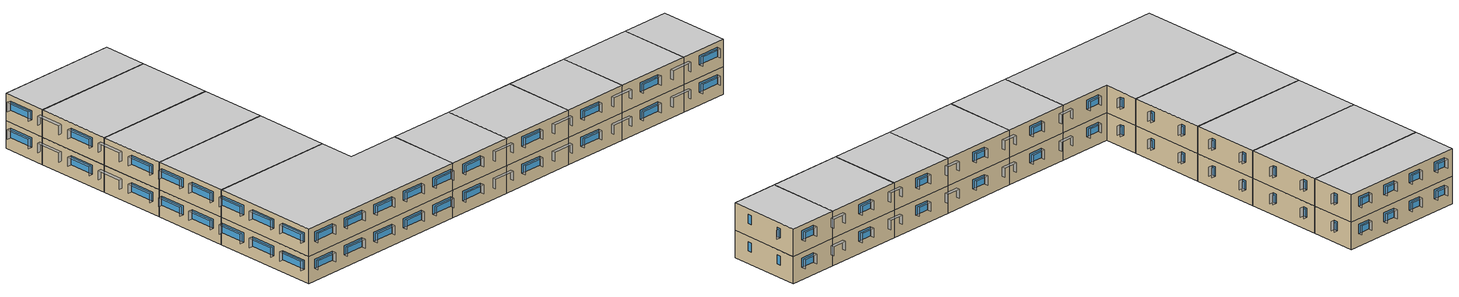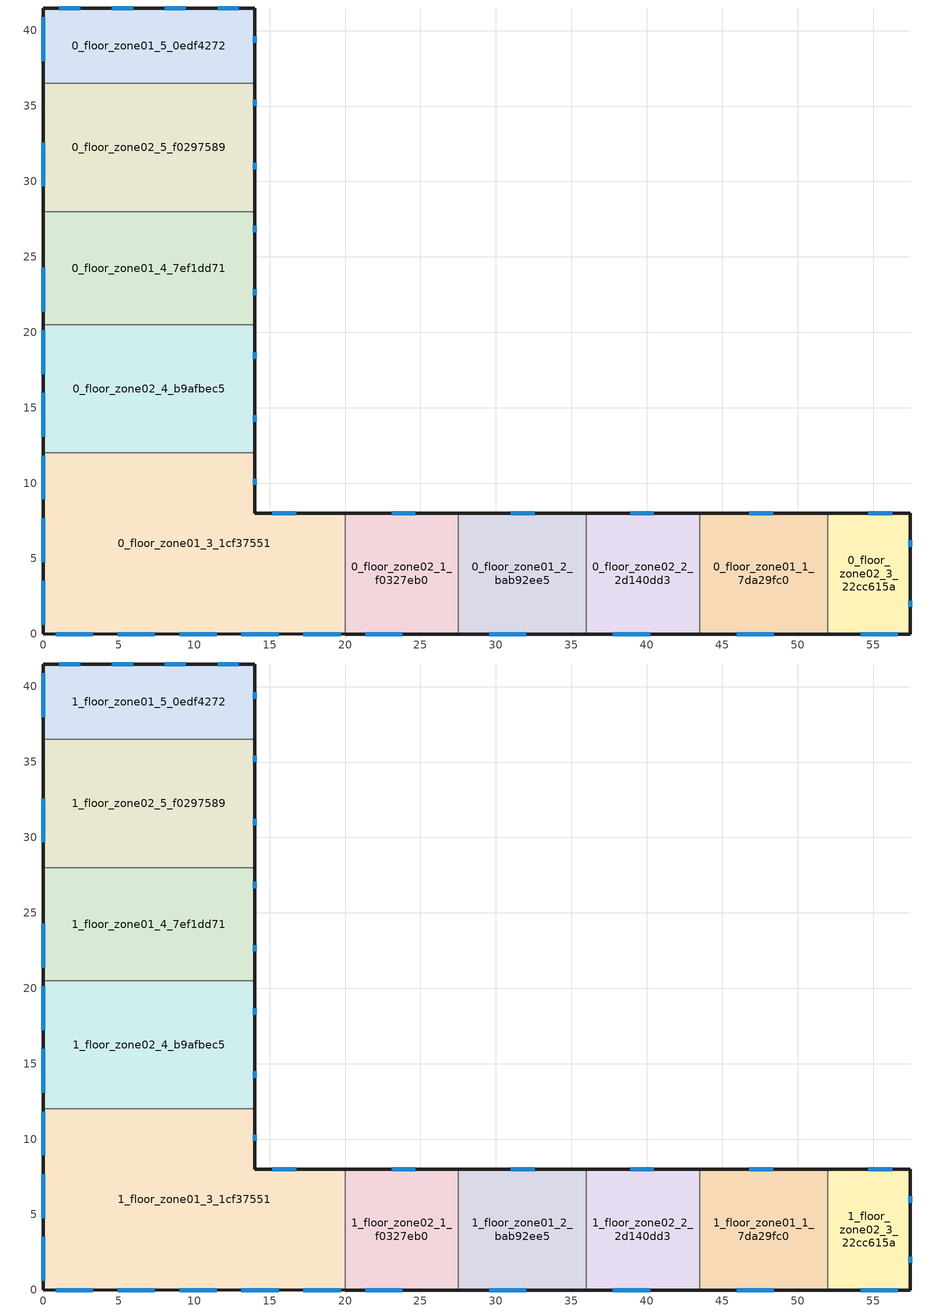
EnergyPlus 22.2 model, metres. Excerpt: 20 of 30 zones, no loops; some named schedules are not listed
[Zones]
0_floor_zone01_1_7da29fc0
 floor ground (Floor): 52,8 52,0 43.5,0 43.5,8 z0
 wall outside (Ext_Wall): 52,8 43.5,8 / 43.5,0 52,0 z0:3
 wall to 0_floor_zone02_3_22cc615a (Generic Interior Wall): 52,0 52,8 z0:3
 wall to 0_floor_zone02_2_2d140dd3 (Generic Interior Wall): 43.5,8 43.5,0 z0:3
 window (Windows): 48.37,8 46.79,8 / 45.97,0 48.43,0 z1.4:2.4
0_floor_zone01_2_bab92ee5
 floor ground (Floor): 36,8 36,0 27.5,0 27.5,8 z0
 wall outside (Ext_Wall): 36,8 27.5,8 / 27.5,0 36,0 z0:3
 wall to 0_floor_zone02_2_2d140dd3 (Generic Interior Wall): 36,0 36,8 z0:3
 wall to 0_floor_zone02_1_f0327eb0 (Generic Interior Wall): 27.5,8 27.5,0 z0:3
 window (Windows): 32.57,8 30.99,8 / 29.55,0 32.01,0 z1.4:2.4
0_floor_zone01_3_1cf37551
 floor ground (Floor): 20,8 20,0 0,0 0,12 14,12 14,8 z0
 wall outside (Ext_Wall): 20,8 14,8 14,12 / 0,12 0,0 20,0 z0:3
 wall to 0_floor_zone02_4_b9afbec5 (Generic Interior Wall): 14,12 0,12 z0:3
 wall to 0_floor_zone02_1_f0327eb0 (Generic Interior Wall): 20,0 20,8 z0:3
 window (Windows): 16.77,8 15.19,8 / 14,9.88 14,10.3 / 0,3.53 0,0.62 / 0,7.68 0,4.77 / 0,11.83 0,8.92 / 17.24,0 19.7,0 / 13.13,0 15.6,0 / 9.03,0 11.49,0 / 4.93,0 7.39,0 / 0.82,0 3.28,0 z1.4:2.4
0_floor_zone01_4_7ef1dd71
 floor ground (Floor): 14,28 14,20.5 0,20.5 0,28 z0
 wall outside (Ext_Wall): 14,20.5 14,28 / 0,28 0,20.5 z0:3
 wall to 0_floor_zone02_5_f0297589 (Generic Interior Wall): 14,28 0,28 z0:3
 wall to 0_floor_zone02_4_b9afbec5 (Generic Interior Wall): 0,20.5 14,20.5 z0:3
 window (Windows): 14,26.63 14,27.05 / 14,22.45 14,22.86 / 0,24.28 0,21.37 z1.4:2.4
0_floor_zone01_5_0edf4272
 floor ground (Floor): 14,41.5 14,36.5 0,36.5 0,41.5 z0
 wall outside (Ext_Wall): 14,36.5 14,41.5 0,41.5 0,36.5 z0:3
 wall to 0_floor_zone02_5_f0297589 (Generic Interior Wall): 0,36.5 14,36.5 z0:3
 window (Windows): 14,39.19 14,39.61 / 2.45,41.5 1.05,41.5 / 5.95,41.5 4.55,41.5 / 9.45,41.5 8.05,41.5 / 12.95,41.5 11.55,41.5 / 0,40.87 0,37.97 z1.4:2.4
0_floor_zone02_1_f0327eb0
 floor ground (Floor): 27.5,8 27.5,0 20,0 20,8 z0
 wall outside (Ext_Wall): 27.5,8 20,8 / 20,0 27.5,0 z0:3
 window (Windows): 24.67,8 23.09,8 / 21.34,0 23.8,0 z1.4:2.4
0_floor_zone02_2_2d140dd3
 floor ground (Floor): 43.5,8 43.5,0 36,0 36,8 z0
 wall outside (Ext_Wall): 43.5,8 36,8 / 36,0 43.5,0 z0:3
 window (Windows): 40.47,8 38.89,8 / 37.76,0 40.22,0 z1.4:2.4
0_floor_zone02_3_22cc615a
 floor ground (Floor): 57.46,8 57.46,0 52,0 52,8 z0
 wall outside (Ext_Wall): 52,0 57.46,0 57.46,8 52,8 z0:3
 window (Windows): 54.18,0 56.64,0 / 57.46,5.8 57.46,6.2 / 57.46,1.8 57.46,2.2 / 56.27,8 54.69,8 z1.4:2.4
0_floor_zone02_4_b9afbec5
 floor ground (Floor): 14,20.5 14,12 0,12 0,20.5 z0
 wall outside (Ext_Wall): 0,20.5 0,12 / 14,12 14,20.5 z0:3
 window (Windows): 0,15.98 0,13.07 / 0,20.13 0,17.22 / 14,18.26 14,18.68 / 14,14.07 14,14.49 z1.4:2.4
0_floor_zone02_5_f0297589
 floor ground (Floor): 14,36.5 14,28 0,28 0,36.5 z0
 wall outside (Ext_Wall): 0,36.5 0,28 / 14,28 14,36.5 z0:3
 window (Windows): 0,32.58 0,29.67 / 14,35.01 14,35.43 / 14,30.82 14,31.24 z1.4:2.4
1_floor_zone01_1_7da29fc0
 floor to 0_floor_zone01_1_7da29fc0 (Generic Interior Floor): 52,8 52,0 43.5,0 43.5,8 z3
 wall outside (Ext_Wall): 52,8 43.5,8 / 43.5,0 52,0 z3:6
 wall to 1_floor_zone02_3_22cc615a (Generic Interior Wall): 52,0 52,8 z3:6
 wall to 1_floor_zone02_2_2d140dd3 (Generic Interior Wall): 43.5,8 43.5,0 z3:6
 window (Windows): 48.37,8 46.79,8 / 45.97,0 48.43,0 z4.4:5.4
 ceiling to 2_floor_zone01_1_7da29fc0 (Generic Interior Ceiling): 43.5,8 43.5,0 52,0 52,8 z6
1_floor_zone01_2_bab92ee5
 floor to 0_floor_zone01_2_bab92ee5 (Generic Interior Floor): 36,8 36,0 27.5,0 27.5,8 z3
 wall outside (Ext_Wall): 36,8 27.5,8 / 27.5,0 36,0 z3:6
 wall to 1_floor_zone02_2_2d140dd3 (Generic Interior Wall): 36,0 36,8 z3:6
 wall to 1_floor_zone02_1_f0327eb0 (Generic Interior Wall): 27.5,8 27.5,0 z3:6
 window (Windows): 32.57,8 30.99,8 / 29.55,0 32.01,0 z4.4:5.4
 ceiling to 2_floor_zone01_2_bab92ee5 (Generic Interior Ceiling): 27.5,8 27.5,0 36,0 36,8 z6
1_floor_zone01_3_1cf37551
 floor to 0_floor_zone01_3_1cf37551 (Generic Interior Floor): 20,8 20,0 0,0 0,12 14,12 14,8 z3
 wall outside (Ext_Wall): 20,8 14,8 14,12 / 0,12 0,0 20,0 z3:6
 wall to 1_floor_zone02_4_b9afbec5 (Generic Interior Wall): 14,12 0,12 z3:6
 wall to 1_floor_zone02_1_f0327eb0 (Generic Interior Wall): 20,0 20,8 z3:6
 window (Windows): 16.77,8 15.19,8 / 14,9.88 14,10.3 / 0,3.53 0,0.62 / 0,7.68 0,4.77 / 0,11.83 0,8.92 / 17.24,0 19.7,0 / 13.13,0 15.6,0 / 9.03,0 11.49,0 / 4.93,0 7.39,0 / 0.82,0 3.28,0 z4.4:5.4
 ceiling to 2_floor_zone01_3_1cf37551 (Generic Interior Ceiling): 0,12 0,0 20,0 20,8 14,8 14,12 z6
1_floor_zone01_4_7ef1dd71
 floor to 0_floor_zone01_4_7ef1dd71 (Generic Interior Floor): 14,28 14,20.5 0,20.5 0,28 z3
 wall outside (Ext_Wall): 14,20.5 14,28 / 0,28 0,20.5 z3:6
 wall to 1_floor_zone02_5_f0297589 (Generic Interior Wall): 14,28 0,28 z3:6
 wall to 1_floor_zone02_4_b9afbec5 (Generic Interior Wall): 0,20.5 14,20.5 z3:6
 window (Windows): 14,26.63 14,27.05 / 14,22.45 14,22.86 / 0,24.28 0,21.37 z4.4:5.4
 ceiling to 2_floor_zone01_4_7ef1dd71 (Generic Interior Ceiling): 0,28 0,20.5 14,20.5 14,28 z6
1_floor_zone01_5_0edf4272
 floor to 0_floor_zone01_5_0edf4272 (Generic Interior Floor): 14,41.5 14,36.5 0,36.5 0,41.5 z3
 wall outside (Ext_Wall): 14,36.5 14,41.5 0,41.5 0,36.5 z3:6
 wall to 1_floor_zone02_5_f0297589 (Generic Interior Wall): 0,36.5 14,36.5 z3:6
 window (Windows): 14,39.19 14,39.61 / 2.45,41.5 1.05,41.5 / 5.95,41.5 4.55,41.5 / 9.45,41.5 8.05,41.5 / 12.95,41.5 11.55,41.5 / 0,40.87 0,37.97 z4.4:5.4
 ceiling to 2_floor_zone01_5_0edf4272 (Generic Interior Ceiling): 0,41.5 0,36.5 14,36.5 14,41.5 z6
1_floor_zone02_1_f0327eb0
 floor to 0_floor_zone02_1_f0327eb0 (Generic Interior Floor): 27.5,8 27.5,0 20,0 20,8 z3
 wall outside (Ext_Wall): 27.5,8 20,8 / 20,0 27.5,0 z3:6
 window (Windows): 24.67,8 23.09,8 / 21.34,0 23.8,0 z4.4:5.4
 ceiling to 2_floor_zone02_1_f0327eb0 (Generic Interior Ceiling): 20,8 20,0 27.5,0 27.5,8 z6
1_floor_zone02_2_2d140dd3
 floor to 0_floor_zone02_2_2d140dd3 (Generic Interior Floor): 43.5,8 43.5,0 36,0 36,8 z3
 wall outside (Ext_Wall): 43.5,8 36,8 / 36,0 43.5,0 z3:6
 window (Windows): 40.47,8 38.89,8 / 37.76,0 40.22,0 z4.4:5.4
 ceiling to 2_floor_zone02_2_2d140dd3 (Generic Interior Ceiling): 36,8 36,0 43.5,0 43.5,8 z6
1_floor_zone02_3_22cc615a
 floor to 0_floor_zone02_3_22cc615a (Generic Interior Floor): 57.46,8 57.46,0 52,0 52,8 z3
 wall outside (Ext_Wall): 52,0 57.46,0 57.46,8 52,8 z3:6
 window (Windows): 54.18,0 56.64,0 / 57.46,5.8 57.46,6.2 / 57.46,1.8 57.46,2.2 / 56.27,8 54.69,8 z4.4:5.4
 ceiling to 2_floor_zone02_3_22cc615a (Generic Interior Ceiling): 52,8 52,0 57.46,0 57.46,8 z6
1_floor_zone02_4_b9afbec5
 floor to 0_floor_zone02_4_b9afbec5 (Generic Interior Floor): 14,20.5 14,12 0,12 0,20.5 z3
 wall outside (Ext_Wall): 0,20.5 0,12 / 14,12 14,20.5 z3:6
 window (Windows): 0,15.98 0,13.07 / 0,20.13 0,17.22 / 14,18.26 14,18.68 / 14,14.07 14,14.49 z4.4:5.4
 ceiling to 2_floor_zone02_4_b9afbec5 (Generic Interior Ceiling): 0,20.5 0,12 14,12 14,20.5 z6
1_floor_zone02_5_f0297589
 floor to 0_floor_zone02_5_f0297589 (Generic Interior Floor): 14,36.5 14,28 0,28 0,36.5 z3
 wall outside (Ext_Wall): 0,36.5 0,28 / 14,28 14,36.5 z3:6
 window (Windows): 0,32.58 0,29.67 / 14,35.01 14,35.43 / 14,30.82 14,31.24 z4.4:5.4
 ceiling to 2_floor_zone02_5_f0297589 (Generic Interior Ceiling): 0,36.5 0,28 14,28 14,36.5 z6
shading: 8.05,41.5 8.05,41.95 / 2.45,41.95 2.45,41.5 / 4.55,41.5 4.55,41.95 / 9.45,41.95 9.45,41.5 / 11.55,41.5 11.55,41.95 / 1.05,41.5 1.05,41.95 / 12.95,41.95 12.95,41.5 / 5.95,41.95 5.95,41.5 / 0,0.62 -0.45,0.62 / 0,4.77 -0.45,4.77 / -0.45,7.68 0,7.68 / -0.45,15.98 0,15.98 / 0,25.52 -0.45,25.52 / -0.45,40.87 0,40.87 / 0,33.82 -0.45,33.82 / -0.45,32.58 0,32.58 / 0,21.37 -0.45,21.37 / 0,17.22 -0.45,17.22 / -0.45,24.28 0,24.28 / -0.45,36.72 0,36.72 / 0,13.07 -0.45,13.07 / -0.45,20.13 0,20.13 / -0.45,3.53 0,3.53 / 0,29.67 -0.45,29.67 / 0,8.92 -0.45,8.92 / -0.45,28.43 0,28.43 / -0.45,11.83 0,11.83 / 0,37.97 -0.45,37.97 / 9.03,-0.45 9.03,0 / 15.6,0 15.6,-0.45 / 23.8,0 23.8,-0.45 / 50.07,-0.45 50.07,0 / 21.34,-0.45 21.34,0 / 32.01,0 32.01,-0.45 / 36.12,0 36.12,-0.45 / 27.91,0 27.91,-0.45 / 52.53,0 52.53,-0.45 / 54.18,-0.45 54.18,0 / 0.82,-0.45 0.82,0 / 37.76,-0.45 37.76,0 / 48.43,0 48.43,-0.45 / 44.33,0 44.33,-0.45 / 33.66,-0.45 33.66,0 / 25.45,-0.45 25.45,0 / 56.64,0 56.64,-0.45 / 4.93,-0.45 4.93,0 / 3.28,0 3.28,-0.45 / 19.7,0 19.7,-0.45 / 40.22,0 40.22,-0.45 / 45.97,-0.45 45.97,0 / 17.24,-0.45 17.24,0 / 29.55,-0.45 29.55,0 / 41.86,-0.45 41.86,0 / 13.13,-0.45 13.13,0 / 7.39,0 7.39,-0.45 / 11.49,0 11.49,-0.45 / 14,31.24 14.45,31.24 / 14,39.61 14.45,39.61 / 14.45,30.82 14,30.82 / 14,22.86 14.45,22.86 / 14.45,39.19 14,39.19 / 14,35.43 14.45,35.43 / 14.45,14.07 14,14.07 / 14,27.05 14.45,27.05 / 14,10.3 14.45,10.3 / 14.45,26.63 14,26.63 / 14.45,18.26 14,18.26 / 14,18.68 14.45,18.68 / 14.45,9.88 14,9.88 / 14.45,22.45 14,22.45 / 14,14.49 14.45,14.49 / 14.45,35.01 14,35.01 / 23.09,8 23.09,8.45 / 38.89,8 38.89,8.45 / 54.69,8 54.69,8.45 / 30.99,8 30.99,8.45 / 36.52,8.45 36.52,8 / 44.42,8.45 44.42,8 / 24.67,8.45 24.67,8 / 42.84,8 42.84,8.45 / 19.14,8 19.14,8.45 / 50.74,8 50.74,8.45 / 52.32,8.45 52.32,8 / 32.57,8.45 32.57,8 / 27.04,8 27.04,8.45 / 16.77,8.45 16.77,8 / 34.94,8 34.94,8.45 / 46.79,8 46.79,8.45 / 56.27,8.45 56.27,8 / 48.37,8.45 48.37,8 / 15.19,8 15.19,8.45 / 20.72,8.45 20.72,8 / 40.47,8.45 40.47,8 / 28.62,8.45 28.62,8 / 57.46,6.2 57.91,6.2 z4.4:5.4; 4.55,41.5 4.55,41.95 / 8.05,41.5 8.05,41.95 / 12.95,41.95 12.95,41.5 / 11.55,41.5 11.55,41.95 / 2.45,41.95 2.45,41.5 / 9.45,41.95 9.45,41.5 / 1.05,41.5 1.05,41.95 / 5.95,41.95 5.95,41.5 / 48.43,0 48.43,-0.45 / 52.53,0 52.53,-0.45 / 27.91,0 27.91,-0.45 / 0.82,-0.45 0.82,0 / 25.45,-0.45 25.45,0 / 23.8,0 23.8,-0.45 / 13.13,-0.45 13.13,0 / 32.01,0 32.01,-0.45 / 45.97,-0.45 45.97,0 / 17.24,-0.45 17.24,0 / 11.49,0 11.49,-0.45 / 7.39,0 7.39,-0.45 / 41.86,-0.45 41.86,0 / 54.18,-0.45 54.18,0 / 4.93,-0.45 4.93,0 / 29.55,-0.45 29.55,0 / 15.6,0 15.6,-0.45 / 33.66,-0.45 33.66,0 / 9.03,-0.45 9.03,0 / 56.64,0 56.64,-0.45 / 50.07,-0.45 50.07,0 / 21.34,-0.45 21.34,0 / 40.22,0 40.22,-0.45 / 44.33,0 44.33,-0.45 / 19.7,0 19.7,-0.45 / 3.28,0 3.28,-0.45 / 36.12,0 36.12,-0.45 / 37.76,-0.45 37.76,0 / 0,29.67 -0.45,29.67 / -0.45,28.43 0,28.43 / 0,13.07 -0.45,13.07 / 0,8.92 -0.45,8.92 / 0,25.52 -0.45,25.52 / 0,21.37 -0.45,21.37 / -0.45,3.53 0,3.53 / -0.45,32.58 0,32.58 / 0,4.77 -0.45,4.77 / 0,33.82 -0.45,33.82 / 0,17.22 -0.45,17.22 / -0.45,24.28 0,24.28 / -0.45,11.83 0,11.83 / -0.45,20.13 0,20.13 / 0,0.62 -0.45,0.62 / -0.45,40.87 0,40.87 / -0.45,7.68 0,7.68 / 0,37.97 -0.45,37.97 / -0.45,15.98 0,15.98 / -0.45,36.72 0,36.72 / 14,35.43 14.45,35.43 / 14.45,22.45 14,22.45 / 44.42,8.45 44.42,8 / 14.45,9.88 14,9.88 / 14,18.68 14.45,18.68 / 38.89,8 38.89,8.45 / 16.77,8.45 16.77,8 / 14.45,14.07 14,14.07 / 15.19,8 15.19,8.45 / 14,39.61 14.45,39.61 / 23.09,8 23.09,8.45 / 48.37,8.45 48.37,8 / 14,22.86 14.45,22.86 / 50.74,8 50.74,8.45 / 19.14,8 19.14,8.45 / 20.72,8.45 20.72,8 / 40.47,8.45 40.47,8 / 14.45,35.01 14,35.01 / 36.52,8.45 36.52,8 / 27.04,8 27.04,8.45 / 14,31.24 14.45,31.24 / 14.45,18.26 14,18.26 / 14,27.05 14.45,27.05 / 24.67,8.45 24.67,8 / 34.94,8 34.94,8.45 / 52.32,8.45 52.32,8 / 14,10.3 14.45,10.3 / 14.45,26.63 14,26.63 / 46.79,8 46.79,8.45 / 54.69,8 54.69,8.45 / 56.27,8.45 56.27,8 / 42.84,8 42.84,8.45 / 30.99,8 30.99,8.45 / 14.45,39.19 14,39.19 / 14,14.49 14.45,14.49 / 32.57,8.45 32.57,8 / 14.45,30.82 14,30.82 / 28.62,8.45 28.62,8 z1.4:2.4; 0,24.28 0,21.37 -0.45,21.37 -0.45,24.28 z2.4; 0,24.28 0,21.37 -0.45,21.37 -0.45,24.28 z5.4; 0,20.13 0,17.22 -0.45,17.22 -0.45,20.13 z2.4; 0,20.13 0,17.22 -0.45,17.22 -0.45,20.13 z5.4; 0,15.98 0,13.07 -0.45,13.07 -0.45,15.98 z2.4; 0,28.43 0,25.52 -0.45,25.52 -0.45,28.43 z5.4; 0,36.72 0,33.82 -0.45,33.82 -0.45,36.72 z2.4; 0,40.87 0,37.97 -0.45,37.97 -0.45,40.87 z2.4; 0,15.98 0,13.07 -0.45,13.07 -0.45,15.98 z5.4; 0,28.43 0,25.52 -0.45,25.52 -0.45,28.43 z2.4; 0,40.87 0,37.97 -0.45,37.97 -0.45,40.87 z5.4; 0,36.72 0,33.82 -0.45,33.82 -0.45,36.72 z5.4; 0,3.53 0,0.62 -0.45,0.62 -0.45,3.53 z5.4; 0,3.53 0,0.62 -0.45,0.62 -0.45,3.53 z2.4; 0,11.83 0,8.92 -0.45,8.92 -0.45,11.83 z2.4; 0,11.83 0,8.92 -0.45,8.92 -0.45,11.83 z5.4; 0,32.58 0,29.67 -0.45,29.67 -0.45,32.58 z5.4; 0,32.58 0,29.67 -0.45,29.67 -0.45,32.58 z2.4; 0,7.68 0,4.77 -0.45,4.77 -0.45,7.68 z5.4; 0,7.68 0,4.77 -0.45,4.77 -0.45,7.68 z2.4; 56.64,0 56.64,-0.45 54.18,-0.45 54.18,0 z2.4; 27.91,0 27.91,-0.45 25.45,-0.45 25.45,0 z5.4; 27.91,0 27.91,-0.45 25.45,-0.45 25.45,0 z2.4; 56.64,0 56.64,-0.45 54.18,-0.45 54.18,0 z5.4; 23.8,0 23.8,-0.45 21.34,-0.45 21.34,0 z2.4; 23.8,0 23.8,-0.45 21.34,-0.45 21.34,0 z5.4; 3.28,0 3.28,-0.45 0.82,-0.45 0.82,0 z5.4; 3.28,0 3.28,-0.45 0.82,-0.45 0.82,0 z2.4; 7.39,0 7.39,-0.45 4.93,-0.45 4.93,0 z5.4; 7.39,0 7.39,-0.45 4.93,-0.45 4.93,0 z2.4; 11.49,0 11.49,-0.45 9.03,-0.45 9.03,0 z2.4; 11.49,0 11.49,-0.45 9.03,-0.45 9.03,0 z5.4; 44.33,0 44.33,-0.45 41.86,-0.45 41.86,0 z2.4; 36.12,0 36.12,-0.45 33.66,-0.45 33.66,0 z2.4; 15.6,0 15.6,-0.45 13.13,-0.45 13.13,0 z2.4; 40.22,0 40.22,-0.45 37.76,-0.45 37.76,0 z5.4; 19.7,0 19.7,-0.45 17.24,-0.45 17.24,0 z2.4; 52.53,0 52.53,-0.45 50.07,-0.45 50.07,0 z2.4; 40.22,0 40.22,-0.45 37.76,-0.45 37.76,0 z2.4; 52.53,0 52.53,-0.45 50.07,-0.45 50.07,0 z5.4; 36.12,0 36.12,-0.45 33.66,-0.45 33.66,0 z5.4; 19.7,0 19.7,-0.45 17.24,-0.45 17.24,0 z5.4; 44.33,0 44.33,-0.45 41.86,-0.45 41.86,0 z5.4; 15.6,0 15.6,-0.45 13.13,-0.45 13.13,0 z5.4; 32.01,0 32.01,-0.45 29.55,-0.45 29.55,0 z2.4; 32.01,0 32.01,-0.45 29.55,-0.45 29.55,0 z5.4; 48.43,0 48.43,-0.45 45.97,-0.45 45.97,0 z5.4; 48.43,0 48.43,-0.45 45.97,-0.45 45.97,0 z2.4; 16.77,8.45 16.77,8 15.19,8 15.19,8.45 z2.4; 20.72,8.45 20.72,8 19.14,8 19.14,8.45 z5.4; 16.77,8.45 16.77,8 15.19,8 15.19,8.45 z5.4; 56.27,8.45 56.27,8 54.69,8 54.69,8.45 z2.4; 56.27,8.45 56.27,8 54.69,8 54.69,8.45 z5.4; 20.72,8.45 20.72,8 19.14,8 19.14,8.45 z2.4; 40.47,8.45 40.47,8 38.89,8 38.89,8.45 z2.4; 44.42,8.45 44.42,8 42.84,8 42.84,8.45 z5.4; 52.32,8.45 52.32,8 50.74,8 50.74,8.45 z5.4; 40.47,8.45 40.47,8 38.89,8 38.89,8.45 z5.4; 52.32,8.45 52.32,8 50.74,8 50.74,8.45 z2.4; 48.37,8.45 48.37,8 46.79,8 46.79,8.45 z2.4; 36.52,8.45 36.52,8 34.94,8 34.94,8.45 z5.4; 24.67,8.45 24.67,8 23.09,8 23.09,8.45 z2.4; 44.42,8.45 44.42,8 42.84,8 42.84,8.45 z2.4; 36.52,8.45 36.52,8 34.94,8 34.94,8.45 z2.4; 28.62,8.45 28.62,8 27.04,8 27.04,8.45 z5.4; 28.62,8.45 28.62,8 27.04,8 27.04,8.45 z2.4; 24.67,8.45 24.67,8 23.09,8 23.09,8.45 z5.4; 48.37,8.45 48.37,8 46.79,8 46.79,8.45 z5.4; 32.57,8.45 32.57,8 30.99,8 30.99,8.45 z2.4; 32.57,8.45 32.57,8 30.99,8 30.99,8.45 z5.4; 5.95,41.95 5.95,41.5 4.55,41.5 4.55,41.95 z2.4; 5.95,41.95 5.95,41.5 4.55,41.5 4.55,41.95 z5.4; 9.45,41.95 9.45,41.5 8.05,41.5 8.05,41.95 z5.4; 12.95,41.95 12.95,41.5 11.55,41.5 11.55,41.95 z2.4; 2.45,41.95 2.45,41.5 1.05,41.5 1.05,41.95 z2.4; 2.45,41.95 2.45,41.5 1.05,41.5 1.05,41.95 z5.4; 9.45,41.95 9.45,41.5 8.05,41.5 8.05,41.95 z2.4; 12.95,41.95 12.95,41.5 11.55,41.5 11.55,41.95 z5.4
[Building]
Parametric_sim: North Axis {deg}=0; Terrain=City; Solar Distribution=FullExteriorWithReflections
[Site:Location]
Site 1: Latitude {deg}=0; Longitude {deg}=0; Time Zone {hr}=0; Elevation {m}=0
[Site:WaterMainsTemperature]
Calculation Method=CorrelationFromWeatherFile
[SizingPeriod:DesignDay] Day of Month=21; Dry-Bulb Temperature Range Modifier Type=DefaultMultipliers; Humidity Condition Type=Wetbulb; Barometric Pressure {Pa}=99114; Rain Indicator=No; Snow Indicator=No; Daylight Saving Time Indicator=No; Solar Model Indicator=ASHRAEClearSky; Begin Environment Reset Mode=FullResetAtBeginEnvironment
Name | Month | Day Type | Maximum Dry-Bulb Temperature {C} | Daily Dry-Bulb Temperature Range {deltaC} | Wetbulb or DewPoint at Maximum Dry-Bulb {C} | Wind Speed {m/s} | Wind Direction {deg} | Sky Clearness
udevalla_ LANDVETTER Cooling Design Day 0.4% Condns DB=>MWB | 7 | SummerDesignDay | 23.2964 | 8.7 | 14.3 | 3.3 | 137 | 1
udevalla_ LANDVETTER Heating Design Day 99.6% Condns DB | 1 | WinterDesignDay | -8.8 | 0 | -8.8 | 1.7 | 23 | 0
[Material] Thermal Absorptance=0.9
Name | Roughness | Thickness {m} | Conductivity {W/m-K} | Density {kg/m3} | Specific Heat {J/kg-K} | Solar Absorptance | Visible Absorptance
Generic Acoustic Tile | MediumSmooth | 0.02 | 0.06 | 368 | 590 | 0.2 | 0.2
Generic Ceiling Air Gap | Smooth | 0.1 | 0.556 | 1.28 | 1000 | 0.7 | 0.7
Generic Gypsum Board | MediumSmooth | 0.0127 | 0.16 | 800 | 1090 | 0.5 | 0.5
Generic LW Concrete | MediumRough | 0.1 | 0.53 | 1280 | 840 | 0.8 | 0.8
Generic Wall Air Gap | Smooth | 0.1 | 0.667 | 1.28 | 1000 | 0.7 | 0.7
[Material:NoMass] Roughness=MediumRough; Thermal Absorptance=0.9; Solar Absorptance=0.7; Visible Absorptance=0.7
Name | Thermal Resistance {m2-K/W}
OpaqueNoMassMaterial_222a46f8 | 1.25
OpaqueNoMassMaterial_d89a00b1 | 3.33333
[WindowMaterial:SimpleGlazingSystem]
window: U-Factor {W/m2-K}=0.7; Solar Heat Gain Coefficient=0.5; Visible Transmittance=0.6
[Construction]
Ext_Wall: OpaqueNoMassMaterial_222a46f8
Floor: OpaqueNoMassMaterial_d89a00b1
Generic Interior Ceiling: Generic LW Concrete, Generic Ceiling Air Gap, Generic Acoustic Tile
Generic Interior Floor: Generic Acoustic Tile, Generic Ceiling Air Gap, Generic LW Concrete
Generic Interior Wall: Generic Gypsum Board, Generic Wall Air Gap, Generic Gypsum Board
Windows: window
[Zone] Multiplier=1; Ceiling Height {m}=3; Part of Total Floor Area=Yes
Name | Volume {m3}
0_floor_zone01_1_7da29fc0; 0_floor_zone01_2_bab92ee5; 1_floor_zone01_1_7da29fc0; 1_floor_zone01_2_bab92ee5 | 204
0_floor_zone01_3_1cf37551; 1_floor_zone01_3_1cf37551 | 648
0_floor_zone01_4_7ef1dd71; 1_floor_zone01_4_7ef1dd71 | 315
0_floor_zone01_5_0edf4272; 1_floor_zone01_5_0edf4272 | 209.874
0_floor_zone02_1_f0327eb0; 0_floor_zone02_2_2d140dd3; 1_floor_zone02_1_f0327eb0; 1_floor_zone02_2_2d140dd3 | 180
0_floor_zone02_3_22cc615a; 1_floor_zone02_3_22cc615a | 131.04
0_floor_zone02_4_b9afbec5; 0_floor_zone02_5_f0297589; 1_floor_zone02_4_b9afbec5; 1_floor_zone02_5_f0297589 | 357
[Space]
Name | Zone | Space Type
0_floor_zone01_1_7da29fc0_Space | 0_floor_zone01_1_7da29fc0 | zone 01 program
0_floor_zone01_2_bab92ee5_Space | 0_floor_zone01_2_bab92ee5 | zone 01 program
0_floor_zone01_3_1cf37551_Space | 0_floor_zone01_3_1cf37551 | zone 01 program
0_floor_zone01_4_7ef1dd71_Space | 0_floor_zone01_4_7ef1dd71 | zone 01 program
0_floor_zone01_5_0edf4272_Space | 0_floor_zone01_5_0edf4272 | zone 01 program
0_floor_zone02_1_f0327eb0_Space | 0_floor_zone02_1_f0327eb0 | zone 02 program
0_floor_zone02_2_2d140dd3_Space | 0_floor_zone02_2_2d140dd3 | zone 02 program
0_floor_zone02_3_22cc615a_Space | 0_floor_zone02_3_22cc615a | zone 02 program
0_floor_zone02_4_b9afbec5_Space | 0_floor_zone02_4_b9afbec5 | zone 02 program
0_floor_zone02_5_f0297589_Space | 0_floor_zone02_5_f0297589 | zone 02 program
1_floor_zone01_1_7da29fc0_Space | 1_floor_zone01_1_7da29fc0 | zone 01 program
1_floor_zone01_2_bab92ee5_Space | 1_floor_zone01_2_bab92ee5 | zone 01 program
1_floor_zone01_3_1cf37551_Space | 1_floor_zone01_3_1cf37551 | zone 01 program
1_floor_zone01_4_7ef1dd71_Space | 1_floor_zone01_4_7ef1dd71 | zone 01 program
1_floor_zone01_5_0edf4272_Space | 1_floor_zone01_5_0edf4272 | zone 01 program
1_floor_zone02_1_f0327eb0_Space | 1_floor_zone02_1_f0327eb0 | zone 02 program
1_floor_zone02_2_2d140dd3_Space | 1_floor_zone02_2_2d140dd3 | zone 02 program
1_floor_zone02_3_22cc615a_Space | 1_floor_zone02_3_22cc615a | zone 02 program
1_floor_zone02_4_b9afbec5_Space | 1_floor_zone02_4_b9afbec5 | zone 02 program
1_floor_zone02_5_f0297589_Space | 1_floor_zone02_5_f0297589 | zone 02 program
[SpaceList]
zone 01 program: 1_floor_zone01_2_bab92ee5_Space, 1_floor_zone01_1_7da29fc0_Space, 2_floor_zone01_1_7da29fc0_Space, 0_floor_zone01_2_bab92ee5_Space, 0_floor_zone01_1_7da29fc0_Space, 0_floor_zone01_3_1cf37551_Space, 2_floor_zone01_4_7ef1dd71_Space, 0_floor_zone01_4_7ef1dd71_Space, 0_floor_zone01_5_0edf4272_Space, 2_floor_zone01_3_1cf37551_Space, 1_floor_zone01_3_1cf37551_Space, 1_floor_zone01_4_7ef1dd71_Space, 1_floor_zone01_5_0edf4272_Space, 2_floor_zone01_2_bab92ee5_Space, 2_floor_zone01_5_0edf4272_Space
zone 02 program: 0_floor_zone02_5_f0297589_Space, 0_floor_zone02_4_b9afbec5_Space, 0_floor_zone02_1_f0327eb0_Space, 2_floor_zone02_2_2d140dd3_Space, 2_floor_zone02_1_f0327eb0_Space, 0_floor_zone02_2_2d140dd3_Space, 0_floor_zone02_3_22cc615a_Space, 1_floor_zone02_1_f0327eb0_Space, 1_floor_zone02_2_2d140dd3_Space, 1_floor_zone02_3_22cc615a_Space, 1_floor_zone02_4_b9afbec5_Space, 1_floor_zone02_5_f0297589_Space, 2_floor_zone02_3_22cc615a_Space, 2_floor_zone02_4_b9afbec5_Space, 2_floor_zone02_5_f0297589_Space
[Lights] Schedule=ApartmentMidRise LTG_APT_SCH; Design Level Calculation Method=Watts/Area; Watts per Zone Floor Area {W/m2}=11.5174; Return Air Fraction=0; Fraction Radiant=0.6; Fraction Visible=0.2; Fraction Replaceable=1
Name | Zone or ZoneList or Space or SpaceList
2013::MidriseApartment::Apartment_Lighting 2 | zone 01 program
2013::MidriseApartment::Apartment_Lighting | zone 02 program
[People] Number of People Schedule=ApartmentMidRise OCC_APT_SCH; Number of People Calculation Method=People/Area; People per Floor Area {person/m2}=0.0283091; Fraction Radiant=0.3; Activity Level Schedule=ApartmentMidRise Activity Schedule
Name | Zone or ZoneList or Space or SpaceList
2013::MidriseApartment::Apartment_People 2 | zone 01 program
2013::MidriseApartment::Apartment_People | zone 02 program
[ElectricEquipment] Schedule=ApartmentMidRise EQP_APT_SCH; Design Level Calculation Method=Watts/Area; Watts per Zone Floor Area {W/m2}=3.42407; Fraction Latent=0; Fraction Radiant=0.5; Fraction Lost=0
Name | Zone or ZoneList or Space or SpaceList
CustomEquipment 2 | zone 01 program
CustomEquipment | zone 02 program
[ZoneInfiltration:DesignFlowRate] Schedule=Always On; Design Flow Rate Calculation Method=Flow/ExteriorArea; Flow Rate per Exterior Surface Area {m3/s-m2}=0.00056; Constant Term Coefficient=1; Temperature Term Coefficient=0; Velocity Term Coefficient=0
Name | Zone or ZoneList or Space or SpaceList
infiltration_Current 1 | zone 01 program
infiltration_Current | zone 02 program
[ZoneControl:Thermostat] Temperature Difference Between Cutout And Setpoint {deltaC}=0
Name | Zone or ZoneList | Control Type Schedule | Control 1
0_floor_zone01_1_7da29fc0 Thermostat | 0_floor_zone01_1_7da29fc0 | 0_floor_zone01_1_7da29fc0 Thermostat Schedule | zone01_1_7da29fc0_Setpoint
0_floor_zone01_2_bab92ee5 Thermostat | 0_floor_zone01_2_bab92ee5 | 0_floor_zone01_2_bab92ee5 Thermostat Schedule | zone01_2_bab92ee5_Setpoint
0_floor_zone01_3_1cf37551 Thermostat | 0_floor_zone01_3_1cf37551 | 0_floor_zone01_3_1cf37551 Thermostat Schedule | zone01_3_1cf37551_Setpoint
0_floor_zone01_4_7ef1dd71 Thermostat | 0_floor_zone01_4_7ef1dd71 | 0_floor_zone01_4_7ef1dd71 Thermostat Schedule | zone01_4_7ef1dd71_Setpoint
0_floor_zone01_5_0edf4272 Thermostat | 0_floor_zone01_5_0edf4272 | 0_floor_zone01_5_0edf4272 Thermostat Schedule | zone01_5_0edf4272_Setpoint
0_floor_zone02_1_f0327eb0 Thermostat | 0_floor_zone02_1_f0327eb0 | 0_floor_zone02_1_f0327eb0 Thermostat Schedule | zone02_1_f0327eb0_Setpoint
0_floor_zone02_2_2d140dd3 Thermostat | 0_floor_zone02_2_2d140dd3 | 0_floor_zone02_2_2d140dd3 Thermostat Schedule | zone02_2_2d140dd3_Setpoint
0_floor_zone02_3_22cc615a Thermostat | 0_floor_zone02_3_22cc615a | 0_floor_zone02_3_22cc615a Thermostat Schedule | zone02_3_22cc615a_Setpoint
0_floor_zone02_4_b9afbec5 Thermostat | 0_floor_zone02_4_b9afbec5 | 0_floor_zone02_4_b9afbec5 Thermostat Schedule | zone02_4_b9afbec5_Setpoint
0_floor_zone02_5_f0297589 Thermostat | 0_floor_zone02_5_f0297589 | 0_floor_zone02_5_f0297589 Thermostat Schedule | zone02_5_f0297589_Setpoint
1_floor_zone01_1_7da29fc0 Thermostat | 1_floor_zone01_1_7da29fc0 | 1_floor_zone01_1_7da29fc0 Thermostat Schedule | zone01_1_7da29fc0_Setpoint 1
1_floor_zone01_2_bab92ee5 Thermostat | 1_floor_zone01_2_bab92ee5 | 1_floor_zone01_2_bab92ee5 Thermostat Schedule | zone01_2_bab92ee5_Setpoint 1
1_floor_zone01_3_1cf37551 Thermostat | 1_floor_zone01_3_1cf37551 | 1_floor_zone01_3_1cf37551 Thermostat Schedule | zone01_3_1cf37551_Setpoint 1
1_floor_zone01_4_7ef1dd71 Thermostat | 1_floor_zone01_4_7ef1dd71 | 1_floor_zone01_4_7ef1dd71 Thermostat Schedule | zone01_4_7ef1dd71_Setpoint 1
1_floor_zone01_5_0edf4272 Thermostat | 1_floor_zone01_5_0edf4272 | 1_floor_zone01_5_0edf4272 Thermostat Schedule | zone01_5_0edf4272_Setpoint 1
1_floor_zone02_1_f0327eb0 Thermostat | 1_floor_zone02_1_f0327eb0 | 1_floor_zone02_1_f0327eb0 Thermostat Schedule | zone02_1_f0327eb0_Setpoint 1
1_floor_zone02_2_2d140dd3 Thermostat | 1_floor_zone02_2_2d140dd3 | 1_floor_zone02_2_2d140dd3 Thermostat Schedule | zone02_2_2d140dd3_Setpoint 1
1_floor_zone02_3_22cc615a Thermostat | 1_floor_zone02_3_22cc615a | 1_floor_zone02_3_22cc615a Thermostat Schedule | zone02_3_22cc615a_Setpoint 1
1_floor_zone02_4_b9afbec5 Thermostat | 1_floor_zone02_4_b9afbec5 | 1_floor_zone02_4_b9afbec5 Thermostat Schedule | zone02_4_b9afbec5_Setpoint 1
1_floor_zone02_5_f0297589 Thermostat | 1_floor_zone02_5_f0297589 | 1_floor_zone02_5_f0297589 Thermostat Schedule | zone02_5_f0297589_Setpoint 1
[ThermostatSetpoint:DualSetpoint] Cooling Setpoint Temperature Schedule=ApartmentMidRise CLGSETP_APT_SCH
Name | Heating Setpoint Temperature Schedule
zone01_1_7da29fc0_Setpoint; zone01_1_7da29fc0_Setpoint 1 | zone01_1_7da29fc0_Setpoint_HtgSetp
zone01_2_bab92ee5_Setpoint; zone01_2_bab92ee5_Setpoint 1 | zone01_2_bab92ee5_Setpoint_HtgSetp
zone01_3_1cf37551_Setpoint; zone01_3_1cf37551_Setpoint 1 | zone01_3_1cf37551_Setpoint_HtgSetp
zone01_4_7ef1dd71_Setpoint; zone01_4_7ef1dd71_Setpoint 1 | zone01_4_7ef1dd71_Setpoint_HtgSetp
zone01_5_0edf4272_Setpoint; zone01_5_0edf4272_Setpoint 1 | zone01_5_0edf4272_Setpoint_HtgSetp
zone02_1_f0327eb0_Setpoint; zone02_1_f0327eb0_Setpoint 1 | zone02_1_f0327eb0_Setpoint_HtgSetp
zone02_2_2d140dd3_Setpoint; zone02_2_2d140dd3_Setpoint 1 | zone02_2_2d140dd3_Setpoint_HtgSetp
zone02_3_22cc615a_Setpoint; zone02_3_22cc615a_Setpoint 1 | zone02_3_22cc615a_Setpoint_HtgSetp
zone02_4_b9afbec5_Setpoint; zone02_4_b9afbec5_Setpoint 1 | zone02_4_b9afbec5_Setpoint_HtgSetp
zone02_5_f0297589_Setpoint; zone02_5_f0297589_Setpoint 1 | zone02_5_f0297589_Setpoint_HtgSetp
[DesignSpecification:OutdoorAir] Outdoor Air Method=Sum; Outdoor Air Flow per Person {m3/s-person}=0; Outdoor Air Flow per Zone Floor Area {m3/s-m2}=0; Outdoor Air Flow per Zone {m3/s}=0; Outdoor Air Flow Air Changes per Hour {1/hr}=0.5
minimum ventilation 1; minimum ventilation
[Zone equipment]
0_floor_zone01_1_7da29fc0: 0_floor_zone01_1_7da29fc0 Ideal Loads Air System
0_floor_zone01_2_bab92ee5: 0_floor_zone01_2_bab92ee5 Ideal Loads Air System
0_floor_zone01_3_1cf37551: 0_floor_zone01_3_1cf37551 Ideal Loads Air System
0_floor_zone01_4_7ef1dd71: 0_floor_zone01_4_7ef1dd71 Ideal Loads Air System
0_floor_zone01_5_0edf4272: 0_floor_zone01_5_0edf4272 Ideal Loads Air System
0_floor_zone02_1_f0327eb0: 0_floor_zone02_1_f0327eb0 Ideal Loads Air System
0_floor_zone02_2_2d140dd3: 0_floor_zone02_2_2d140dd3 Ideal Loads Air System
0_floor_zone02_3_22cc615a: 0_floor_zone02_3_22cc615a Ideal Loads Air System
0_floor_zone02_4_b9afbec5: 0_floor_zone02_4_b9afbec5 Ideal Loads Air System
0_floor_zone02_5_f0297589: 0_floor_zone02_5_f0297589 Ideal Loads Air System
1_floor_zone01_1_7da29fc0: 1_floor_zone01_1_7da29fc0 Ideal Loads Air System
1_floor_zone01_2_bab92ee5: 1_floor_zone01_2_bab92ee5 Ideal Loads Air System
1_floor_zone01_3_1cf37551: 1_floor_zone01_3_1cf37551 Ideal Loads Air System
1_floor_zone01_4_7ef1dd71: 1_floor_zone01_4_7ef1dd71 Ideal Loads Air System
1_floor_zone01_5_0edf4272: 1_floor_zone01_5_0edf4272 Ideal Loads Air System
1_floor_zone02_1_f0327eb0: 1_floor_zone02_1_f0327eb0 Ideal Loads Air System
1_floor_zone02_2_2d140dd3: 1_floor_zone02_2_2d140dd3 Ideal Loads Air System
1_floor_zone02_3_22cc615a: 1_floor_zone02_3_22cc615a Ideal Loads Air System
1_floor_zone02_4_b9afbec5: 1_floor_zone02_4_b9afbec5 Ideal Loads Air System
1_floor_zone02_5_f0297589: 1_floor_zone02_5_f0297589 Ideal Loads Air System
[Sizing:Zone] Zone Cooling Design Supply Air Temperature Input Method=SupplyAirTemperature; Zone Cooling Design Supply Air Temperature {C}=14; Zone Cooling Design Supply Air Temperature Difference {deltaC}=11.11; Zone Heating Design Supply Air Temperature Input Method=SupplyAirTemperature; Zone Heating Design Supply Air Temperature {C}=40; Zone Heating Design Supply Air Temperature Difference {deltaC}=11.11; Zone Cooling Design Supply Air Humidity Ratio {kgWater/kgDryAir}=0.0085; Zone Heating Design Supply Air Humidity Ratio {kgWater/kgDryAir}=0.008; Cooling Design Air Flow Method=DesignDay; Cooling Design Air Flow Rate {m3/s}=0; Cooling Minimum Air Flow per Zone Floor Area {m3/s-m2}=0.000762; Cooling Minimum Air Flow {m3/s}=0; Cooling Minimum Air Flow Fraction=0; Heating Design Air Flow Method=DesignDay; Heating Design Air Flow Rate {m3/s}=0; Heating Maximum Air Flow per Zone Floor Area {m3/s-m2}=0.002032; Heating Maximum Air Flow {m3/s}=0.141576; Heating Maximum Air Flow Fraction=0.3; Account for Dedicated Outdoor Air System=No; Zone Load Sizing Method=Sensible Load Only No Latent Load; Zone Latent Cooling Design Supply Air Humidity Ratio Input Method=HumidityRatioDifference; Zone Cooling Design Supply Air Humidity Ratio Difference {kgWater/kgDryAir}=0.005; Zone Latent Heating Design Supply Air Humidity Ratio Input Method=HumidityRatioDifference; Zone Humidification Design Supply Air Humidity Ratio Difference {kgWater/kgDryAir}=0.005
Name | Design Specification Outdoor Air Object
0_floor_zone01_1_7da29fc0 | 0_floor_zone01_1_7da29fc0 DSOA Space List
0_floor_zone01_2_bab92ee5 | 0_floor_zone01_2_bab92ee5 DSOA Space List
0_floor_zone01_3_1cf37551 | 0_floor_zone01_3_1cf37551 DSOA Space List
0_floor_zone01_4_7ef1dd71 | 0_floor_zone01_4_7ef1dd71 DSOA Space List
0_floor_zone01_5_0edf4272 | 0_floor_zone01_5_0edf4272 DSOA Space List
0_floor_zone02_1_f0327eb0 | 0_floor_zone02_1_f0327eb0 DSOA Space List
0_floor_zone02_2_2d140dd3 | 0_floor_zone02_2_2d140dd3 DSOA Space List
0_floor_zone02_3_22cc615a | 0_floor_zone02_3_22cc615a DSOA Space List
0_floor_zone02_4_b9afbec5 | 0_floor_zone02_4_b9afbec5 DSOA Space List
0_floor_zone02_5_f0297589 | 0_floor_zone02_5_f0297589 DSOA Space List
1_floor_zone01_1_7da29fc0 | 1_floor_zone01_1_7da29fc0 DSOA Space List
1_floor_zone01_2_bab92ee5 | 1_floor_zone01_2_bab92ee5 DSOA Space List
1_floor_zone01_3_1cf37551 | 1_floor_zone01_3_1cf37551 DSOA Space List
1_floor_zone01_4_7ef1dd71 | 1_floor_zone01_4_7ef1dd71 DSOA Space List
1_floor_zone01_5_0edf4272 | 1_floor_zone01_5_0edf4272 DSOA Space List
1_floor_zone02_1_f0327eb0 | 1_floor_zone02_1_f0327eb0 DSOA Space List
1_floor_zone02_2_2d140dd3 | 1_floor_zone02_2_2d140dd3 DSOA Space List
1_floor_zone02_3_22cc615a | 1_floor_zone02_3_22cc615a DSOA Space List
1_floor_zone02_4_b9afbec5 | 1_floor_zone02_4_b9afbec5 DSOA Space List
1_floor_zone02_5_f0297589 | 1_floor_zone02_5_f0297589 DSOA Space List
[DesignSpecification:OutdoorAir:SpaceList]
Name | Space Name 1 | Space Design Specification Outdoor Air Object Name 1
0_floor_zone01_1_7da29fc0 DSOA Space List | 0_floor_zone01_1_7da29fc0_Space | minimum ventilation 1
0_floor_zone01_2_bab92ee5 DSOA Space List | 0_floor_zone01_2_bab92ee5_Space | minimum ventilation 1
0_floor_zone01_3_1cf37551 DSOA Space List | 0_floor_zone01_3_1cf37551_Space | minimum ventilation 1
0_floor_zone01_4_7ef1dd71 DSOA Space List | 0_floor_zone01_4_7ef1dd71_Space | minimum ventilation 1
0_floor_zone01_5_0edf4272 DSOA Space List | 0_floor_zone01_5_0edf4272_Space | minimum ventilation 1
0_floor_zone02_1_f0327eb0 DSOA Space List | 0_floor_zone02_1_f0327eb0_Space | minimum ventilation
0_floor_zone02_2_2d140dd3 DSOA Space List | 0_floor_zone02_2_2d140dd3_Space | minimum ventilation
0_floor_zone02_3_22cc615a DSOA Space List | 0_floor_zone02_3_22cc615a_Space | minimum ventilation
0_floor_zone02_4_b9afbec5 DSOA Space List | 0_floor_zone02_4_b9afbec5_Space | minimum ventilation
0_floor_zone02_5_f0297589 DSOA Space List | 0_floor_zone02_5_f0297589_Space | minimum ventilation
1_floor_zone01_1_7da29fc0 DSOA Space List | 1_floor_zone01_1_7da29fc0_Space | minimum ventilation 1
1_floor_zone01_2_bab92ee5 DSOA Space List | 1_floor_zone01_2_bab92ee5_Space | minimum ventilation 1
1_floor_zone01_3_1cf37551 DSOA Space List | 1_floor_zone01_3_1cf37551_Space | minimum ventilation 1
1_floor_zone01_4_7ef1dd71 DSOA Space List | 1_floor_zone01_4_7ef1dd71_Space | minimum ventilation 1
1_floor_zone01_5_0edf4272 DSOA Space List | 1_floor_zone01_5_0edf4272_Space | minimum ventilation 1
1_floor_zone02_1_f0327eb0 DSOA Space List | 1_floor_zone02_1_f0327eb0_Space | minimum ventilation
1_floor_zone02_2_2d140dd3 DSOA Space List | 1_floor_zone02_2_2d140dd3_Space | minimum ventilation
1_floor_zone02_3_22cc615a DSOA Space List | 1_floor_zone02_3_22cc615a_Space | minimum ventilation
1_floor_zone02_4_b9afbec5 DSOA Space List | 1_floor_zone02_4_b9afbec5_Space | minimum ventilation
1_floor_zone02_5_f0297589 DSOA Space List | 1_floor_zone02_5_f0297589_Space | minimum ventilation
[Schedule:Day:Interval]
ApartmentMidRise LTG_APT_SCH_Default; ApartmentMidRise LTG_APT_SCH_SmrDsn 1; ApartmentMidRise LTG_APT_SCH_WntrDsn 1: No, 04:00, 0.011316, 05:00, 0.0339481, 06:00, 0.0735542, 07:00, 0.0792122, 08:00, 0.0735542, 09:00, 0.0339481, 15:00, 0.0226321, 16:00, 0.0396061, 17:00, 0.0792122, 18:00, 0.11316, 19:00, 0.152766, 21:00, 0.181056, 22:00, 0.124476, 23:00, 0.0678962, 24:00, 0.0282901
ApartmentMidRise OCC_APT_SCH_Default; ApartmentMidRise OCC_APT_SCH_SmrDsn 1; ApartmentMidRise OCC_APT_SCH_WntrDsn 1: No, 07:00, 1, 08:00, 0.85, 09:00, 0.39, 16:00, 0.25, 17:00, 0.3, 18:00, 0.52, 21:00, 0.87, 24:00, 1
ApartmentMidRise Activity Schedule_Default; ApartmentMidRise Activity Schedule_SmrDsn 1; ApartmentMidRise Activity Schedule_WntrDsn 1: No, 24:00, 95
ApartmentMidRise EQP_APT_SCH_Default; ApartmentMidRise EQP_APT_SCH_SmrDsn 1; ApartmentMidRise EQP_APT_SCH_WntrDsn 1: No, 01:00, 0.45, 02:00, 0.41, 03:00, 0.39, 05:00, 0.38, 06:00, 0.43, 07:00, 0.54, 08:00, 0.65, 09:00, 0.66, 10:00, 0.67, 11:00, 0.69, 12:00, 0.7, 13:00, 0.69, 14:00, 0.66, 15:00, 0.65, 16:00, 0.68, 17:00, 0.8, 19:00, 1, 20:00, 0.93, 21:00, 0.89, 22:00, 0.85, 23:00, 0.71, 24:00, 0.58
Always On_Day Schedule: No, 24:00, 1
[Schedule:Week:Daily]
ApartmentMidRise LTG_APT_SCH Week Rule - Jan1-Dec31: ApartmentMidRise LTG_APT_SCH_Default, ApartmentMidRise LTG_APT_SCH_Default, ApartmentMidRise LTG_APT_SCH_Default, ApartmentMidRise LTG_APT_SCH_Default, ApartmentMidRise LTG_APT_SCH_Default, ApartmentMidRise LTG_APT_SCH_Default, ApartmentMidRise LTG_APT_SCH_Default, ApartmentMidRise LTG_APT_SCH_Default, ApartmentMidRise LTG_APT_SCH_SmrDsn 1, ApartmentMidRise LTG_APT_SCH_WntrDsn 1, ApartmentMidRise LTG_APT_SCH_Default, ApartmentMidRise LTG_APT_SCH_Default
ApartmentMidRise OCC_APT_SCH Week Rule - Jan1-Dec31: ApartmentMidRise OCC_APT_SCH_Default, ApartmentMidRise OCC_APT_SCH_Default, ApartmentMidRise OCC_APT_SCH_Default, ApartmentMidRise OCC_APT_SCH_Default, ApartmentMidRise OCC_APT_SCH_Default, ApartmentMidRise OCC_APT_SCH_Default, ApartmentMidRise OCC_APT_SCH_Default, ApartmentMidRise OCC_APT_SCH_Default, ApartmentMidRise OCC_APT_SCH_SmrDsn 1, ApartmentMidRise OCC_APT_SCH_WntrDsn 1, ApartmentMidRise OCC_APT_SCH_Default, ApartmentMidRise OCC_APT_SCH_Default
ApartmentMidRise Activity Schedule Week Rule - Jan1-Dec31: ApartmentMidRise Activity Schedule_Default, ApartmentMidRise Activity Schedule_Default, ApartmentMidRise Activity Schedule_Default, ApartmentMidRise Activity Schedule_Default, ApartmentMidRise Activity Schedule_Default, ApartmentMidRise Activity Schedule_Default, ApartmentMidRise Activity Schedule_Default, ApartmentMidRise Activity Schedule_Default, ApartmentMidRise Activity Schedule_SmrDsn 1, ApartmentMidRise Activity Schedule_WntrDsn 1, ApartmentMidRise Activity Schedule_Default, ApartmentMidRise Activity Schedule_Default
ApartmentMidRise EQP_APT_SCH Week Rule - Jan1-Dec31: ApartmentMidRise EQP_APT_SCH_Default, ApartmentMidRise EQP_APT_SCH_Default, ApartmentMidRise EQP_APT_SCH_Default, ApartmentMidRise EQP_APT_SCH_Default, ApartmentMidRise EQP_APT_SCH_Default, ApartmentMidRise EQP_APT_SCH_Default, ApartmentMidRise EQP_APT_SCH_Default, ApartmentMidRise EQP_APT_SCH_Default, ApartmentMidRise EQP_APT_SCH_SmrDsn 1, ApartmentMidRise EQP_APT_SCH_WntrDsn 1, ApartmentMidRise EQP_APT_SCH_Default, ApartmentMidRise EQP_APT_SCH_Default
zone01_1_7da29fc0_Setpoint_HtgSetp Week Rule - Jan1-Dec31: zone01_1_7da29fc0_Setpoint_HtgSetp_Day Schedule, zone01_1_7da29fc0_Setpoint_HtgSetp_Day Schedule, zone01_1_7da29fc0_Setpoint_HtgSetp_Day Schedule, zone01_1_7da29fc0_Setpoint_HtgSetp_Day Schedule, zone01_1_7da29fc0_Setpoint_HtgSetp_Day Schedule, zone01_1_7da29fc0_Setpoint_HtgSetp_Day Schedule, zone01_1_7da29fc0_Setpoint_HtgSetp_Day Schedule, zone01_1_7da29fc0_Setpoint_HtgSetp_Day Schedule, zone01_1_7da29fc0_Setpoint_HtgSetp_Day Schedule, zone01_1_7da29fc0_Setpoint_HtgSetp_Day Schedule, zone01_1_7da29fc0_Setpoint_HtgSetp_Day Schedule, zone01_1_7da29fc0_Setpoint_HtgSetp_Day Schedule
ApartmentMidRise CLGSETP_APT_SCH Week Rule - Jan1-Dec31: ApartmentMidRise CLGSETP_APT_SCH_Default, ApartmentMidRise CLGSETP_APT_SCH_Default, ApartmentMidRise CLGSETP_APT_SCH_Default, ApartmentMidRise CLGSETP_APT_SCH_Default, ApartmentMidRise CLGSETP_APT_SCH_Default, ApartmentMidRise CLGSETP_APT_SCH_Default, ApartmentMidRise CLGSETP_APT_SCH_Default, ApartmentMidRise CLGSETP_APT_SCH_Default, ApartmentMidRise CLGSETP_APT_SCH_SmrDsn 1, ApartmentMidRise CLGSETP_APT_SCH_WntrDsn 1, ApartmentMidRise CLGSETP_APT_SCH_Default, ApartmentMidRise CLGSETP_APT_SCH_Default
zone01_2_bab92ee5_Setpoint_HtgSetp Week Rule - Jan1-Dec31: zone01_2_bab92ee5_Setpoint_HtgSetp_Day Schedule, zone01_2_bab92ee5_Setpoint_HtgSetp_Day Schedule, zone01_2_bab92ee5_Setpoint_HtgSetp_Day Schedule, zone01_2_bab92ee5_Setpoint_HtgSetp_Day Schedule, zone01_2_bab92ee5_Setpoint_HtgSetp_Day Schedule, zone01_2_bab92ee5_Setpoint_HtgSetp_Day Schedule, zone01_2_bab92ee5_Setpoint_HtgSetp_Day Schedule, zone01_2_bab92ee5_Setpoint_HtgSetp_Day Schedule, zone01_2_bab92ee5_Setpoint_HtgSetp_Day Schedule, zone01_2_bab92ee5_Setpoint_HtgSetp_Day Schedule, zone01_2_bab92ee5_Setpoint_HtgSetp_Day Schedule, zone01_2_bab92ee5_Setpoint_HtgSetp_Day Schedule
zone01_3_1cf37551_Setpoint_HtgSetp Week Rule - Jan1-Dec31: zone01_3_1cf37551_Setpoint_HtgSetp_Day Schedule, zone01_3_1cf37551_Setpoint_HtgSetp_Day Schedule, zone01_3_1cf37551_Setpoint_HtgSetp_Day Schedule, zone01_3_1cf37551_Setpoint_HtgSetp_Day Schedule, zone01_3_1cf37551_Setpoint_HtgSetp_Day Schedule, zone01_3_1cf37551_Setpoint_HtgSetp_Day Schedule, zone01_3_1cf37551_Setpoint_HtgSetp_Day Schedule, zone01_3_1cf37551_Setpoint_HtgSetp_Day Schedule, zone01_3_1cf37551_Setpoint_HtgSetp_Day Schedule, zone01_3_1cf37551_Setpoint_HtgSetp_Day Schedule, zone01_3_1cf37551_Setpoint_HtgSetp_Day Schedule, zone01_3_1cf37551_Setpoint_HtgSetp_Day Schedule
zone01_4_7ef1dd71_Setpoint_HtgSetp Week Rule - Jan1-Dec31: zone01_4_7ef1dd71_Setpoint_HtgSetp_Day Schedule, zone01_4_7ef1dd71_Setpoint_HtgSetp_Day Schedule, zone01_4_7ef1dd71_Setpoint_HtgSetp_Day Schedule, zone01_4_7ef1dd71_Setpoint_HtgSetp_Day Schedule, zone01_4_7ef1dd71_Setpoint_HtgSetp_Day Schedule, zone01_4_7ef1dd71_Setpoint_HtgSetp_Day Schedule, zone01_4_7ef1dd71_Setpoint_HtgSetp_Day Schedule, zone01_4_7ef1dd71_Setpoint_HtgSetp_Day Schedule, zone01_4_7ef1dd71_Setpoint_HtgSetp_Day Schedule, zone01_4_7ef1dd71_Setpoint_HtgSetp_Day Schedule, zone01_4_7ef1dd71_Setpoint_HtgSetp_Day Schedule, zone01_4_7ef1dd71_Setpoint_HtgSetp_Day Schedule
zone01_5_0edf4272_Setpoint_HtgSetp Week Rule - Jan1-Dec31: zone01_5_0edf4272_Setpoint_HtgSetp_Day Schedule, zone01_5_0edf4272_Setpoint_HtgSetp_Day Schedule, zone01_5_0edf4272_Setpoint_HtgSetp_Day Schedule, zone01_5_0edf4272_Setpoint_HtgSetp_Day Schedule, zone01_5_0edf4272_Setpoint_HtgSetp_Day Schedule, zone01_5_0edf4272_Setpoint_HtgSetp_Day Schedule, zone01_5_0edf4272_Setpoint_HtgSetp_Day Schedule, zone01_5_0edf4272_Setpoint_HtgSetp_Day Schedule, zone01_5_0edf4272_Setpoint_HtgSetp_Day Schedule, zone01_5_0edf4272_Setpoint_HtgSetp_Day Schedule, zone01_5_0edf4272_Setpoint_HtgSetp_Day Schedule, zone01_5_0edf4272_Setpoint_HtgSetp_Day Schedule
zone02_1_f0327eb0_Setpoint_HtgSetp Week Rule - Jan1-Dec31: zone02_1_f0327eb0_Setpoint_HtgSetp_Day Schedule, zone02_1_f0327eb0_Setpoint_HtgSetp_Day Schedule, zone02_1_f0327eb0_Setpoint_HtgSetp_Day Schedule, zone02_1_f0327eb0_Setpoint_HtgSetp_Day Schedule, zone02_1_f0327eb0_Setpoint_HtgSetp_Day Schedule, zone02_1_f0327eb0_Setpoint_HtgSetp_Day Schedule, zone02_1_f0327eb0_Setpoint_HtgSetp_Day Schedule, zone02_1_f0327eb0_Setpoint_HtgSetp_Day Schedule, zone02_1_f0327eb0_Setpoint_HtgSetp_Day Schedule, zone02_1_f0327eb0_Setpoint_HtgSetp_Day Schedule, zone02_1_f0327eb0_Setpoint_HtgSetp_Day Schedule, zone02_1_f0327eb0_Setpoint_HtgSetp_Day Schedule
Always On Week Rule - Jan1-Dec31: Always On_Day Schedule, Always On_Day Schedule, Always On_Day Schedule, Always On_Day Schedule, Always On_Day Schedule, Always On_Day Schedule, Always On_Day Schedule, Always On_Day Schedule, Always On_Day Schedule, Always On_Day Schedule, Always On_Day Schedule, Always On_Day Schedule
[Schedule:Year]
ApartmentMidRise LTG_APT_SCH: ApartmentMidRise LTG_APT_SCH Week Rule - Jan1-Dec31, 1, 1, 12, 31
ApartmentMidRise OCC_APT_SCH: ApartmentMidRise OCC_APT_SCH Week Rule - Jan1-Dec31, 1, 1, 12, 31
ApartmentMidRise Activity Schedule: ApartmentMidRise Activity Schedule Week Rule - Jan1-Dec31, 1, 1, 12, 31
ApartmentMidRise EQP_APT_SCH: ApartmentMidRise EQP_APT_SCH Week Rule - Jan1-Dec31, 1, 1, 12, 31
zone01_1_7da29fc0_Setpoint_HtgSetp: zone01_1_7da29fc0_Setpoint_HtgSetp Week Rule - Jan1-Dec31, 1, 1, 12, 31
ApartmentMidRise CLGSETP_APT_SCH: ApartmentMidRise CLGSETP_APT_SCH Week Rule - Jan1-Dec31, 1, 1, 12, 31
zone01_2_bab92ee5_Setpoint_HtgSetp: zone01_2_bab92ee5_Setpoint_HtgSetp Week Rule - Jan1-Dec31, 1, 1, 12, 31
zone01_3_1cf37551_Setpoint_HtgSetp: zone01_3_1cf37551_Setpoint_HtgSetp Week Rule - Jan1-Dec31, 1, 1, 12, 31
zone01_4_7ef1dd71_Setpoint_HtgSetp: zone01_4_7ef1dd71_Setpoint_HtgSetp Week Rule - Jan1-Dec31, 1, 1, 12, 31
zone01_5_0edf4272_Setpoint_HtgSetp: zone01_5_0edf4272_Setpoint_HtgSetp Week Rule - Jan1-Dec31, 1, 1, 12, 31
zone02_1_f0327eb0_Setpoint_HtgSetp: zone02_1_f0327eb0_Setpoint_HtgSetp Week Rule - Jan1-Dec31, 1, 1, 12, 31
zone02_2_2d140dd3_Setpoint_HtgSetp: zone02_2_2d140dd3_Setpoint_HtgSetp Week Rule - Jan1-Dec31, 1, 1, 12, 31
zone02_3_22cc615a_Setpoint_HtgSetp: zone02_3_22cc615a_Setpoint_HtgSetp Week Rule - Jan1-Dec31, 1, 1, 12, 31
zone02_4_b9afbec5_Setpoint_HtgSetp: zone02_4_b9afbec5_Setpoint_HtgSetp Week Rule - Jan1-Dec31, 1, 1, 12, 31
zone02_5_f0297589_Setpoint_HtgSetp: zone02_5_f0297589_Setpoint_HtgSetp Week Rule - Jan1-Dec31, 1, 1, 12, 31
Always On: Always On Week Rule - Jan1-Dec31, 1, 1, 12, 31
[Schedule:Compact]
0_floor_zone01_1_7da29fc0 Thermostat Schedule; 0_floor_zone01_2_bab92ee5 Thermostat Schedule; 0_floor_zone01_3_1cf37551 Thermostat Schedule; 0_floor_zone01_4_7ef1dd71 Thermostat Schedule; 0_floor_zone01_5_0edf4272 Thermostat Schedule; 0_floor_zone02_1_f0327eb0 Thermostat Schedule; 0_floor_zone02_2_2d140dd3 Thermostat Schedule; 0_floor_zone02_3_22cc615a Thermostat Schedule; 0_floor_zone02_4_b9afbec5 Thermostat Schedule; 0_floor_zone02_5_f0297589 Thermostat Schedule; 1_floor_zone01_1_7da29fc0 Thermostat Schedule; 1_floor_zone01_2_bab92ee5 Thermostat Schedule; 1_floor_zone01_3_1cf37551 Thermostat Schedule; 1_floor_zone01_4_7ef1dd71 Thermostat Schedule; 1_floor_zone01_5_0edf4272 Thermostat Schedule; 1_floor_zone02_1_f0327eb0 Thermostat Schedule; 1_floor_zone02_2_2d140dd3 Thermostat Schedule; 1_floor_zone02_3_22cc615a Thermostat Schedule; 1_floor_zone02_4_b9afbec5 Thermostat Schedule; 1_floor_zone02_5_f0297589 Thermostat Schedule: Through: 12/31, For: AllDays, Until: 24:00, 4
